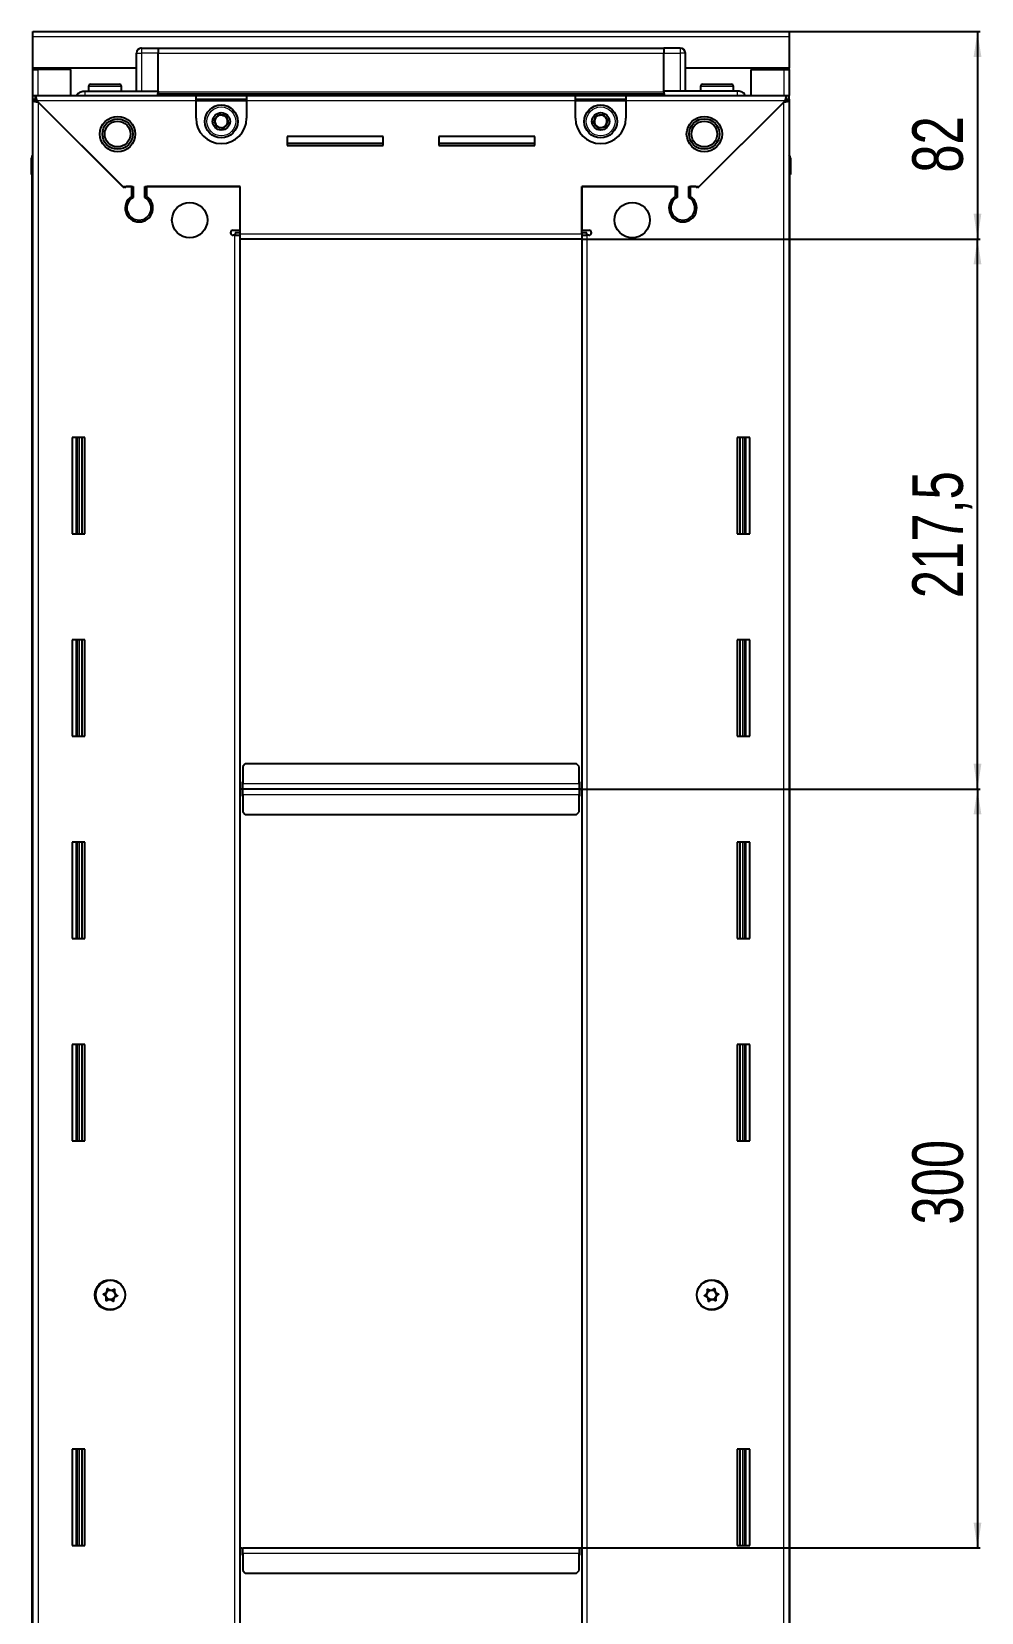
# Model space of a CAD drawing. Header units: millimetres. Extents: x 1773 to 3301, y 274 to 1991.
# Drawn here: x 2925 to 3301, y 1154 to 1779 of the extents above; entities that cross this region are included whole.
import ezdxf

# ---------------------------------------------------------------- set-up
doc = ezdxf.new("R2010")
doc.units = ezdxf.units.MM
doc.layers.add('FORMAT', color=7, linetype='Continuous')
doc.styles.add('SLDTEXTSTYLE0', font='TXT', dxfattribs={"width": 0.75})
doc.dimstyles.new('SLDDIMSTYLE0', dxfattribs={"dimtxt": 20, "dimasz": 10, "dimexe": 0, "dimexo": 0.0625, "dimgap": 5, "dimtad": 2, "dimdec": 1, "dimrnd": 1e-09, "dimzin": 12, "dimdsep": 46, "dimtxsty": 'SLDTEXTSTYLE0', "dimsah": 1, "dimcen": 0.09, "dimadec": 0, "dimazin": 3, "dimtfac": 1, "dimtofl": 0, "dimtmove": 0, "dimatfit": 3, "dimfxl": 0, "dimfrac": 2, "dimtolj": 1, "dimtzin": 12, "dimarcsym": 0})

# ---------------------------------------------------------------- blocks, each defined once
blk = doc.blocks.new('_D_6')
at = {"layer": 'FORMAT'}
for p, q in [((3224.93, 1778.98), (3300.42, 1778.98)), ((3299.42, 1778.98), (3299.42, 1696.98)), ((3142.93, 1696.98), (3300.42, 1696.98))]:
    blk.add_line(p, q, dxfattribs=at)
for points in [[(3299.42, 1778.98), (3297.88, 1768.98), (3300.96, 1768.98)], [(3299.42, 1696.98), (3300.96, 1706.98), (3297.88, 1706.98)]]:
    blk.add_solid(points, dxfattribs=at)
at = {"layer": 'FORMAT', "insert": (3273.64, 1723.2), "char_height": 20, "attachment_point": 1, "rotation": 90, "style": 'SLDTEXTSTYLE0'}
blk.add_mtext('82', dxfattribs=at)
blk = doc.blocks.new('_D_7')
at = {"layer": 'FORMAT'}
for p, q in [((3142.93, 1696.98), (3300.42, 1696.98)), ((3299.42, 1479.48), (3299.42, 1696.98)), ((3141.93, 1479.48), (3300.42, 1479.48))]:
    blk.add_line(p, q, dxfattribs=at)
for points in [[(3299.42, 1696.98), (3297.88, 1686.98), (3300.96, 1686.98)], [(3299.42, 1479.48), (3300.96, 1489.48), (3297.88, 1489.48)]]:
    blk.add_solid(points, dxfattribs=at)
at = {"layer": 'FORMAT', "insert": (3273.64, 1554.98), "char_height": 20, "attachment_point": 1, "rotation": 90, "style": 'SLDTEXTSTYLE0'}
blk.add_mtext('217,5', dxfattribs=at)
blk = doc.blocks.new('_D_8')
at = {"layer": 'FORMAT'}
for p, q in [((3141.93, 1479.48), (3300.42, 1479.48)), ((3299.42, 1479.48), (3299.42, 1179.48)), ((3141.93, 1179.48), (3300.42, 1179.48))]:
    blk.add_line(p, q, dxfattribs=at)
for points in [[(3299.42, 1479.48), (3297.88, 1469.48), (3300.96, 1469.48)], [(3299.42, 1179.48), (3300.96, 1189.48), (3297.88, 1189.48)]]:
    blk.add_solid(points, dxfattribs=at)
at = {"layer": 'FORMAT', "insert": (3273.64, 1307.31), "char_height": 20, "attachment_point": 1, "rotation": 90, "style": 'SLDTEXTSTYLE0'}
blk.add_mtext('300', dxfattribs=at)

msp = doc.modelspace()

# ---------------------------------------------------------------- linework, layer by layer
at = {"color": 7, "linetype": 'Continuous', "lineweight": 25}
for p, q in [((2925.92, 1778.98), (3224.92, 1778.98)), ((2925.92, 1776.88), (2925.92, 1778.98)), ((2925.92, 1764.48), (2925.92, 1776.88)), ((3224.92, 1778.98), (3224.92, 1776.88)), ((3224.92, 1776.88), (3224.92, 1764.48)), ((2966.92, 1755.48), (2966.92, 1770.48)), ((2967.6, 1771.98), (2967.6, 1771.98)), ((2968.92, 1772.48), (2975.42, 1772.48)), ((2968.92, 1772.48), (2975.42, 1772.48)), ((2975.42, 1772.48), (2975.42, 1772.48)), ((2975.42, 1772.48), (2975.42, 1772.48)), ((2975.42, 1772.48), (2975.42, 1770.48)), ((3175.42, 1772.33), (2975.42, 1772.33)), ((2975.42, 1755.48), (2975.42, 1770.48)), ((3175.42, 1772.48), (3175.42, 1772.48)), ((3181.92, 1772.48), (3175.42, 1772.48)), ((3181.92, 1772.48), (3175.42, 1772.48)), ((3175.42, 1772.48), (3175.42, 1770.48)), ((3175.42, 1755.48), (3175.42, 1770.48)), ((3183.92, 1770.48), (3183.92, 1770.48)), ((3183.92, 1755.48), (3183.92, 1770.48)), ((2966.92, 1764.48), (2925.92, 1764.48)), ((2925.92, 1763.98), (2925.92, 1764.48)), ((2925.92, 1753.73), (2925.92, 1763.98)), ((2925.92, 1763.98), (2928.02, 1763.98)), ((2927.42, 1763.98), (2927.42, 1764.48)), ((2940.92, 1763.98), (2928.02, 1763.98)), ((2940.92, 1753.73), (2940.92, 1763.98)), ((3224.92, 1764.48), (3183.92, 1764.48)), ((3209.92, 1753.73), (3209.92, 1763.98)), ((3209.92, 1763.98), (3222.82, 1763.98)), ((3222.82, 1763.98), (3224.92, 1763.98)), ((3223.42, 1763.98), (3223.42, 1764.48)), ((3224.92, 1763.98), (3224.92, 1764.48)), ((3224.92, 1763.98), (3224.92, 1753.73)), ((2947.92, 1757.38), (2947.92, 1755.48)), ((2948.72, 1758.18), (2960.12, 1758.18)), ((2960.92, 1755.48), (2960.92, 1757.38)), ((3189.92, 1757.38), (3189.92, 1755.48)), ((3190.72, 1758.18), (3202.12, 1758.18)), ((3202.92, 1755.48), (3202.92, 1757.38)), ((2925.92, 1752.23), (2925.92, 1753.73)), ((2925.92, 1753.73), (2926.92, 1753.73)), ((2925.92, 1751.73), (2925.92, 1752.23)), ((2925.92, 1752.23), (2926.92, 1752.23)), ((2925.92, 807.23), (2925.92, 1751.73)), ((2927.42, 1751.73), (2925.92, 1751.73)), ((2926.92, 1753.73), (2990.42, 1753.73)), ((2926.92, 1752.23), (2926.92, 1753.73)), ((2927.52, 1751.63), (2961.42, 1717.73)), ((2962.12, 1717.03), (2928.02, 1751.13)), ((2946.42, 1755.48), (2975.42, 1755.48)), ((2975.35, 1753.73), (2975.42, 1755.45)), ((2975.42, 1755.48), (2975.42, 1754.98)), ((2975.42, 1754.33), (3175.42, 1754.33)), ((2990.42, 1751.63), (2990.42, 1753.73)), ((2990.42, 1753.73), (3010.42, 1753.73)), ((2990.42, 1752.23), (3010.42, 1752.23)), ((2990.42, 1744.73), (2990.42, 1751.63)), ((3010.42, 1753.73), (3140.42, 1753.73)), ((3010.42, 1753.73), (3010.42, 1751.63)), ((3010.42, 1751.63), (3010.42, 1744.73)), ((3140.42, 1751.63), (3140.42, 1753.73)), ((3140.42, 1753.73), (3160.42, 1753.73)), ((3140.42, 1752.23), (3160.42, 1752.23)), ((3140.42, 1744.73), (3140.42, 1751.63)), ((3160.42, 1753.73), (3223.92, 1753.73)), ((3160.42, 1753.73), (3160.42, 1751.63)), ((3160.42, 1751.63), (3160.42, 1744.73)), ((3175.42, 1755.48), (3175.42, 1754.98)), ((3204.42, 1755.48), (3175.42, 1755.48)), ((3175.42, 1755.45), (3175.5, 1753.73)), ((3222.82, 1751.13), (3188.72, 1717.03)), ((3189.42, 1717.73), (3223.32, 1751.63)), ((3223.42, 1751.73), (3224.92, 1751.73)), ((3223.92, 1752.23), (3223.92, 1753.73)), ((3223.92, 1753.73), (3224.92, 1753.73)), ((3223.92, 1752.23), (3224.92, 1752.23)), ((3224.92, 1752.23), (3224.92, 1753.73)), ((3224.92, 1752.23), (3224.92, 1751.73)), ((3224.92, 1751.73), (3224.92, 807.23)), ((3064.42, 1737.48), (3026.42, 1737.48)), ((3026.42, 1737.48), (3026.42, 1733.98)), ((3064.42, 1734.73), (3026.42, 1734.73)), ((3026.42, 1733.98), (3064.42, 1733.98)), ((3064.42, 1733.98), (3064.42, 1737.48)), ((3124.42, 1737.48), (3086.42, 1737.48)), ((3086.42, 1737.48), (3086.42, 1733.98)), ((3124.42, 1734.73), (3086.42, 1734.73)), ((3086.42, 1733.98), (3124.42, 1733.98)), ((3124.42, 1733.98), (3124.42, 1737.48)), ((2925.42, 1728.98), (2925.42, 1722.48)), ((2925.42, 1722.48), (2925.42, 1728.98)), ((3224.92, 1730.3), (3224.92, 1730.3)), ((3225.42, 1728.98), (3225.42, 1722.48)), ((3225.42, 1722.48), (3225.42, 1728.98)), ((2925.42, 1722.48), (2925.42, 1722.48)), ((2925.92, 1722.48), (2925.42, 1722.48)), ((2925.57, 1722.48), (2925.57, 836.48)), ((3224.92, 1722.48), (3225.42, 1722.48)), ((3225.27, 836.48), (3225.27, 1722.48)), ((3225.42, 1722.48), (3225.42, 1722.48)), ((3225.42, 1722.48), (3225.42, 1722.48)), ((2961.42, 1717.73), (2965.62, 1717.73)), ((2962.82, 1717.73), (2962.12, 1717.03)), ((2964.92, 1717.73), (2962.82, 1717.73)), ((2964.92, 1717.73), (2964.92, 1713.84)), ((2965.62, 1717.73), (2965.62, 1713.44)), ((2970.22, 1717.73), (3007.92, 1717.73)), ((2970.22, 1713.44), (2970.22, 1717.73)), ((2970.92, 1713.84), (2970.92, 1717.73)), ((3007.92, 1717.73), (2970.92, 1717.73)), ((3007.92, 1700.48), (3007.92, 1717.73)), ((3007.92, 1699.08), (3007.92, 1717.73)), ((3142.92, 1717.73), (3142.92, 1700.48)), ((3179.92, 1717.73), (3142.92, 1717.73)), ((3142.92, 1717.73), (3180.62, 1717.73)), ((3142.92, 1699.08), (3142.92, 1717.73)), ((3179.92, 1717.73), (3179.92, 1713.84)), ((3180.62, 1717.73), (3180.62, 1713.44)), ((3185.22, 1717.73), (3189.42, 1717.73)), ((3185.22, 1713.44), (3185.22, 1717.73)), ((3188.02, 1717.73), (3185.92, 1717.73)), ((3185.92, 1713.84), (3185.92, 1717.73)), ((3188.72, 1717.03), (3188.02, 1717.73)), ((2965.92, 1704.87), (2965.92, 1704.11)), ((3005.07, 1700.48), (3007.92, 1700.48)), ((3142.92, 1700.48), (3145.77, 1700.48)), ((3184.92, 1704.87), (3184.92, 1704.11)), ((3005.82, 1698.48), (3005.07, 1698.48)), ((3005.82, 1698.48), (3007.92, 1698.48)), ((3007.92, 1699.48), (3005.92, 1699.48)), ((3005.92, 1699.48), (3005.92, 1698.48)), ((3007.92, 1696.98), (3007.92, 1699.08)), ((3007.92, 861.98), (3007.92, 1696.98)), ((3142.92, 1696.98), (3007.92, 1696.98)), ((3144.92, 1699.48), (3142.92, 1699.48)), ((3142.92, 1699.08), (3142.92, 1696.98)), ((3142.92, 1698.48), (3145.02, 1698.48)), ((3142.92, 1696.98), (3142.92, 861.98)), ((3144.92, 1698.48), (3144.92, 1699.48)), ((3145.77, 1698.48), (3145.02, 1698.48)), ((2946.42, 1618.48), (2941.42, 1618.48)), ((2941.42, 1618.48), (2941.42, 1580.48)), ((2943.57, 1580.48), (2943.57, 1618.48)), ((2945.36, 1580.48), (2945.36, 1618.48)), ((2945.4, 1580.48), (2945.4, 1618.48)), ((2946.42, 1580.48), (2946.42, 1618.48)), ((3204.42, 1618.48), (3204.42, 1580.48)), ((3209.42, 1618.48), (3204.42, 1618.48)), ((3205.44, 1618.48), (3205.44, 1580.48)), ((3205.48, 1618.48), (3205.48, 1580.48)), ((3207.27, 1618.48), (3207.27, 1580.48)), ((3209.42, 1580.48), (3209.42, 1618.48)), ((2941.42, 1580.48), (2946.42, 1580.48)), ((3204.42, 1580.48), (3209.42, 1580.48)), ((2946.42, 1538.48), (2941.42, 1538.48)), ((2941.42, 1538.48), (2941.42, 1500.48)), ((2943.57, 1500.48), (2943.57, 1538.48)), ((2945.36, 1500.48), (2945.36, 1538.48)), ((2945.4, 1500.48), (2945.4, 1538.48)), ((2946.42, 1500.48), (2946.42, 1538.48)), ((3204.42, 1538.48), (3204.42, 1500.48)), ((3209.42, 1538.48), (3204.42, 1538.48)), ((3205.44, 1538.48), (3205.44, 1500.48)), ((3205.48, 1538.48), (3205.48, 1500.48)), ((3207.27, 1538.48), (3207.27, 1500.48)), ((3209.42, 1500.48), (3209.42, 1538.48)), ((2941.42, 1500.48), (2946.42, 1500.48)), ((3204.42, 1500.48), (3209.42, 1500.48)), ((3009.92, 1489.48), (3008.92, 1488.48)), ((3008.92, 1488.48), (3008.92, 1481.58)), ((3140.92, 1489.48), (3009.92, 1489.48)), ((3141.92, 1488.48), (3140.92, 1489.48)), ((3141.92, 1481.58), (3141.92, 1488.48)), ((3008.92, 1482.33), (3008.67, 1482.33)), ((3008.67, 1482.33), (3008.67, 1479.48)), ((3008.92, 1479.48), (3008.92, 1481.58)), ((3142.17, 1482.33), (3141.92, 1482.33)), ((3141.92, 1481.58), (3141.92, 1479.48)), ((3142.17, 1479.48), (3142.17, 1482.33)), ((3008.67, 1479.48), (3007.92, 1479.48)), ((3008.67, 1479.48), (3008.67, 1476.63)), ((3008.67, 1476.63), (3008.92, 1476.63)), ((3008.92, 1477.38), (3008.92, 1479.48)), ((3141.92, 1479.48), (3008.92, 1479.48)), ((3008.92, 1477.38), (3008.92, 1470.48)), ((3141.92, 1479.48), (3141.92, 1477.38)), ((3141.92, 1470.48), (3141.92, 1477.38)), ((3141.92, 1476.63), (3142.17, 1476.63)), ((3142.17, 1476.63), (3142.17, 1479.48)), ((3142.92, 1479.48), (3142.17, 1479.48)), ((3008.92, 1470.48), (3009.92, 1469.48)), ((3009.92, 1469.48), (3140.92, 1469.48)), ((3140.92, 1469.48), (3141.92, 1470.48)), ((2946.42, 1458.48), (2941.42, 1458.48)), ((2941.42, 1458.48), (2941.42, 1420.48)), ((2943.57, 1420.48), (2943.57, 1458.48)), ((2945.36, 1420.48), (2945.36, 1458.48)), ((2945.4, 1420.48), (2945.4, 1458.48)), ((2946.42, 1420.48), (2946.42, 1458.48)), ((3204.42, 1458.48), (3204.42, 1420.48)), ((3209.42, 1458.48), (3204.42, 1458.48)), ((3205.44, 1458.48), (3205.44, 1420.48)), ((3205.48, 1458.48), (3205.48, 1420.48)), ((3207.27, 1458.48), (3207.27, 1420.48)), ((3209.42, 1420.48), (3209.42, 1458.48)), ((2941.42, 1420.48), (2946.42, 1420.48)), ((3204.42, 1420.48), (3209.42, 1420.48)), ((2946.42, 1378.48), (2941.42, 1378.48)), ((2941.42, 1378.48), (2941.42, 1340.48)), ((2943.57, 1340.48), (2943.57, 1378.48)), ((2945.36, 1340.48), (2945.36, 1378.48)), ((2945.4, 1340.48), (2945.4, 1378.48)), ((2946.42, 1340.48), (2946.42, 1378.48)), ((3204.42, 1378.48), (3204.42, 1340.48)), ((3209.42, 1378.48), (3204.42, 1378.48)), ((3205.44, 1378.48), (3205.44, 1340.48)), ((3205.48, 1378.48), (3205.48, 1340.48)), ((3207.27, 1378.48), (3207.27, 1340.48)), ((3209.42, 1340.48), (3209.42, 1378.48)), ((2941.42, 1340.48), (2946.42, 1340.48)), ((3204.42, 1340.48), (3209.42, 1340.48)), ((2946.42, 1218.48), (2941.42, 1218.48)), ((2941.42, 1218.48), (2941.42, 1180.48)), ((2943.57, 1180.48), (2943.57, 1218.48)), ((2945.36, 1180.48), (2945.36, 1218.48)), ((2945.4, 1180.48), (2945.4, 1218.48)), ((2946.42, 1180.48), (2946.42, 1218.48)), ((3204.42, 1218.48), (3204.42, 1180.48)), ((3209.42, 1218.48), (3204.42, 1218.48)), ((3205.44, 1218.48), (3205.44, 1180.48)), ((3205.48, 1218.48), (3205.48, 1180.48)), ((3207.27, 1218.48), (3207.27, 1180.48)), ((3209.42, 1180.48), (3209.42, 1218.48)), ((2941.42, 1180.48), (2946.42, 1180.48)), ((3007.92, 1179.48), (3008.67, 1179.48)), ((3008.67, 1179.48), (3008.67, 1176.63)), ((3008.67, 1176.63), (3008.92, 1176.63)), ((3008.92, 1177.38), (3008.92, 1179.48)), ((3008.92, 1179.48), (3141.92, 1179.48)), ((3008.92, 1177.38), (3008.92, 1170.48)), ((3141.92, 1179.48), (3141.92, 1177.38)), ((3141.92, 1170.48), (3141.92, 1177.38)), ((3141.92, 1176.63), (3142.17, 1176.63)), ((3142.17, 1176.63), (3142.17, 1179.48)), ((3142.17, 1179.48), (3142.92, 1179.48)), ((3204.42, 1180.48), (3209.42, 1180.48)), ((3008.92, 1170.48), (3009.92, 1169.48)), ((3009.92, 1169.48), (3140.92, 1169.48)), ((3140.92, 1169.48), (3141.92, 1170.48))]:
    msp.add_line(p, q, dxfattribs=at)
at = {"color": 8, "linetype": 'Continuous', "lineweight": 18}
for p, q in [((3224.92, 1776.88), (2925.92, 1776.88)), ((2966.92, 1770.48), (2968.92, 1770.48)), ((2968.92, 1772.48), (2968.92, 1770.48)), ((2968.92, 1770.48), (2968.92, 1755.48)), ((2975.42, 1770.48), (2968.92, 1770.48)), ((3175.42, 1770.33), (2975.42, 1770.33)), ((3175.42, 1770.48), (3181.92, 1770.48)), ((3181.92, 1772.48), (3181.92, 1770.48)), ((3183.92, 1770.48), (3181.92, 1770.48)), ((3181.92, 1770.48), (3181.92, 1755.48)), ((2928.02, 1763.98), (2928.02, 1764.48)), ((2928.02, 1753.73), (2928.02, 1763.98)), ((3222.82, 1764.48), (3222.82, 1763.98)), ((3222.82, 1763.98), (3222.82, 1753.73)), ((2947.92, 1757.38), (2960.92, 1757.38)), ((3189.92, 1757.38), (3202.92, 1757.38)), ((2990.42, 1751.63), (2927.52, 1751.63)), ((2928.02, 1751.13), (2928.02, 807.83)), ((3175.42, 1754.98), (2975.42, 1754.98)), ((3175.42, 1753.74), (2975.42, 1753.74)), ((2990.42, 1751.63), (3010.42, 1751.63)), ((3140.42, 1751.63), (3010.42, 1751.63)), ((3140.42, 1751.63), (3160.42, 1751.63)), ((3223.32, 1751.63), (3160.42, 1751.63)), ((3222.82, 807.83), (3222.82, 1751.13)), ((2925.92, 1728.98), (2925.42, 1728.98)), ((3224.92, 1728.98), (3225.42, 1728.98)), ((3005.82, 860.48), (3005.82, 1698.48)), ((3007.92, 1699.08), (3142.92, 1699.08)), ((3145.02, 1698.48), (3145.02, 860.48)), ((2942.92, 1618.48), (2942.92, 1580.48)), ((2944.16, 1618.48), (2944.16, 1580.48)), ((3206.69, 1580.48), (3206.69, 1618.48)), ((3207.92, 1580.48), (3207.92, 1618.48)), ((2942.92, 1538.48), (2942.92, 1500.48)), ((2944.16, 1538.48), (2944.16, 1500.48)), ((3206.69, 1500.48), (3206.69, 1538.48)), ((3207.92, 1500.48), (3207.92, 1538.48)), ((3141.92, 1481.58), (3008.92, 1481.58)), ((3008.92, 1477.38), (3141.92, 1477.38)), ((2942.92, 1458.48), (2942.92, 1420.48)), ((2944.16, 1458.48), (2944.16, 1420.48)), ((3206.69, 1420.48), (3206.69, 1458.48)), ((3207.92, 1420.48), (3207.92, 1458.48)), ((2942.92, 1378.48), (2942.92, 1340.48)), ((2944.16, 1378.48), (2944.16, 1340.48)), ((3206.69, 1340.48), (3206.69, 1378.48)), ((3207.92, 1340.48), (3207.92, 1378.48)), ((2942.92, 1218.48), (2942.92, 1180.48)), ((2944.16, 1218.48), (2944.16, 1180.48)), ((3206.69, 1180.48), (3206.69, 1218.48)), ((3207.92, 1180.48), (3207.92, 1218.48)), ((3008.92, 1177.38), (3141.92, 1177.38))]:
    msp.add_line(p, q, dxfattribs=at)
at = {"color": 7, "linetype": 'Continuous', "lineweight": 25}
for centre, radius in [((2959.42, 1738.48), 7), ((2959.42, 1738.48), 6.02), ((3000.42, 1743.48), 6.5), ((3000.42, 1743.48), 3.46), ((3150.42, 1743.48), 6.5), ((3150.42, 1743.48), 3.46), ((3191.42, 1738.48), 7), ((3191.42, 1738.48), 6.03), ((2959.42, 1738.48), 5.1), ((3191.42, 1738.48), 5.1), ((2987.92, 1704.48), 7), ((3162.92, 1704.48), 7), ((2956.42, 1279.48), 6), ((2956.57, 1279.48), 5.79), ((2956.57, 1279.48), 1.85), ((3194.42, 1279.48), 6), ((3194.27, 1279.48), 5.79), ((3194.27, 1279.48), 1.85)]:
    msp.add_circle(centre, radius, dxfattribs=at)
at = {"color": 8, "linetype": 'Continuous', "lineweight": 18}
for centre in [(3000.42, 1743.48), (3150.42, 1743.48)]:
    msp.add_circle(centre, 5.7, dxfattribs=at)
at = {"color": 7, "linetype": 'Continuous', "lineweight": 25}
for centre, radius, start, end in [((2968.92, 1770.48), 2, 90, 180), ((2968.92, 1770.48), 2, 90, 131.40962), ((3181.92, 1770.48), 2, 0, 90), ((2948.72, 1757.38), 0.8, 90, 180), ((2960.12, 1757.38), 0.8, 0, 90), ((3190.72, 1757.38), 0.8, 90, 180), ((3202.12, 1757.38), 0.8, 0, 90), ((2966.72, 1755.68), 0.2, 270, 0), ((3184.12, 1755.68), 0.2, 180, 270), ((3000.42, 1744.73), 10, 180, 270), ((3000.42, 1743.48), 2.5, 134.01559, 194.01559), ((3000.42, 1743.48), 2.5, 74.01559, 134.01559), ((3000.42, 1744.73), 10, 270, 0), ((3000.42, 1743.48), 2.5, 14.01559, 74.01559), ((3000.42, 1743.48), 2.5, 314.01559, 14.01559), ((3150.42, 1744.73), 10, 180, 270), ((3150.42, 1743.48), 2.5, 160.11158, 220.11158), ((3150.42, 1743.48), 2.5, 100.11158, 160.11158), ((3150.42, 1743.48), 2.5, 40.11158, 100.11158), ((3150.42, 1744.73), 10, 270, 0), ((3150.42, 1743.48), 2.5, 340.11158, 40.11158), ((3000.42, 1743.48), 2.5, 194.01559, 254.01559), ((3000.42, 1743.48), 2.5, 254.01559, 314.01559), ((3150.42, 1743.48), 2.5, 220.11158, 280.11158), ((3150.42, 1743.48), 2.5, 280.11158, 340.11158), ((2927.42, 1728.98), 2, 138.59038, 180), ((3223.42, 1728.98), 2, 0, 41.39416), ((2967.92, 1709.23), 5.5, 123.05573, 56.94427), ((2967.92, 1709.23), 4.8, 118.63099, 61.36901), ((3182.92, 1709.23), 5.5, 123.05573, 56.94427), ((3182.92, 1709.23), 4.8, 118.63099, 61.36901), ((3005.07, 1699.48), 1, 90, 270), ((3145.77, 1699.48), 1, 270, 90)]:
    msp.add_arc(centre, radius, start, end, dxfattribs=at)
for points, knots in [([(2925.92, 1751.73), (2925.95, 1751.68), (2926, 1751.59), (2926.39, 1751.46), (2926.95, 1751.33), (2927.53, 1751.22), (2927.9, 1751.15), (2928.02, 1751.13)], [0, 0, 0, 0, 0.230255, 0.448522, 0.666786, 0.88505, 1, 1, 1, 1]), ([(2927.52, 1751.63), (2927.48, 1751.88), (2927.39, 1752.38), (2927.25, 1753.02), (2927.12, 1753.48), (2927.01, 1753.7), (2926.94, 1753.72), (2926.92, 1753.73)], [0, 0, 0, 0, 0.230255, 0.448522, 0.666786, 0.88505, 1, 1, 1, 1]), ([(2943.21, 1753.73), (2943.33, 1753.93), (2943.71, 1754.58), (2944.87, 1755.29), (2945.9, 1755.42), (2946.42, 1755.48)], [0, 0, 0, 0, 0.1822499, 0.5911249, 1, 1, 1, 1]), ([(2975.42, 1755.48), (2975.42, 1755.44), (2975.42, 1755.37), (2975.42, 1754.75), (2975.42, 1754.19), (2975.42, 1753.82), (2975.42, 1753.81)], [0, 0, 0, 0, 0.330266, 0.660532, 0.990799, 1, 1, 1, 1]), ([(3175.42, 1755.48), (3175.42, 1755.44), (3175.42, 1755.37), (3175.42, 1754.75), (3175.42, 1754.17), (3175.42, 1753.77), (3175.42, 1753.73)], [0, 0, 0, 0, 0.3229095, 0.6458191, 0.9687286, 1, 1, 1, 1]), ([(3207.64, 1753.73), (3207.52, 1753.93), (3207.13, 1754.58), (3205.98, 1755.29), (3204.94, 1755.42), (3204.42, 1755.48)], [0, 0, 0, 0, 0.18225, 0.591125, 1, 1, 1, 1]), ([(3222.82, 1751.13), (3223.08, 1751.18), (3223.57, 1751.27), (3224.21, 1751.4), (3224.68, 1751.53), (3224.9, 1751.64), (3224.92, 1751.71), (3224.92, 1751.73)], [0, 0, 0, 0, 0.230255, 0.448522, 0.666786, 0.88505, 1, 1, 1, 1]), ([(3223.92, 1753.73), (3223.88, 1753.7), (3223.79, 1753.65), (3223.65, 1753.26), (3223.52, 1752.7), (3223.41, 1752.12), (3223.34, 1751.76), (3223.32, 1751.63)], [0, 0, 0, 0, 0.230255, 0.448522, 0.666786, 0.88505, 1, 1, 1, 1]), ([(2997.65, 1744.28), (2998.02, 1744.63), (2998.71, 1745.3), (2999.4, 1745.97), (2999.72, 1746.28)], [0, 0, 0, 0, 0.5346859, 1, 1, 1, 1]), ([(2998.35, 1741.47), (2998.26, 1741.81), (2998.06, 1742.61), (2997.82, 1743.57), (2997.68, 1744.15), (2997.65, 1744.28)], [0, 0, 0, 0, 0.362901, 0.866875, 1, 1, 1, 1]), ([(2999.72, 1746.28), (3000.22, 1746.14), (3001.15, 1745.87), (3002.07, 1745.61), (3002.5, 1745.49)], [0, 0, 0, 0, 0.534686, 1, 1, 1, 1]), ([(3002.5, 1745.49), (3002.53, 1745.37), (3002.67, 1744.78), (3002.91, 1743.82), (3003.11, 1743.02), (3003.2, 1742.69)], [0, 0, 0, 0, 0.133125, 0.637099, 1, 1, 1, 1]), ([(3147.58, 1742.97), (3147.62, 1743.09), (3147.83, 1743.65), (3148.16, 1744.59), (3148.44, 1745.36), (3148.56, 1745.69)], [0, 0, 0, 0, 0.1331247, 0.6370994, 1, 1, 1, 1]), ([(3148.56, 1745.69), (3149.07, 1745.78), (3150.02, 1745.95), (3150.96, 1746.12), (3151.4, 1746.2)], [0, 0, 0, 0, 0.534686, 1, 1, 1, 1]), ([(3151.4, 1746.2), (3151.74, 1745.8), (3152.36, 1745.06), (3152.98, 1744.33), (3153.26, 1743.99)], [0, 0, 0, 0, 0.534686, 1, 1, 1, 1]), ([(3153.26, 1743.99), (3153.15, 1743.66), (3152.87, 1742.89), (3152.53, 1741.95), (3152.32, 1741.39), (3152.28, 1741.27)], [0, 0, 0, 0, 0.362901, 0.866875, 1, 1, 1, 1]), ([(3001.12, 1740.68), (3000.63, 1740.82), (2999.7, 1741.09), (2998.78, 1741.35), (2998.35, 1741.47)], [0, 0, 0, 0, 0.534686, 1, 1, 1, 1]), ([(3003.2, 1742.69), (3002.83, 1742.33), (3002.13, 1741.66), (3001.44, 1740.99), (3001.12, 1740.68)], [0, 0, 0, 0, 0.534686, 1, 1, 1, 1]), ([(3149.44, 1740.77), (3149.11, 1741.16), (3148.49, 1741.9), (3147.87, 1742.63), (3147.58, 1742.97)], [0, 0, 0, 0, 0.534686, 1, 1, 1, 1]), ([(3152.28, 1741.27), (3151.77, 1741.18), (3150.82, 1741.01), (3149.88, 1740.84), (3149.44, 1740.77)], [0, 0, 0, 0, 0.534686, 1, 1, 1, 1]), ([(2958.21, 1281.75), (2958.2, 1281.76), (2958.17, 1281.77), (2958.11, 1281.77), (2957.98, 1281.73), (2957.63, 1281.55), (2957.15, 1281.31), (2956.51, 1281.35), (2956.08, 1281.62), (2955.77, 1281.87), (2955.57, 1282), (2955.49, 1282.04), (2955.44, 1282.04), (2955.41, 1282.03), (2955.39, 1282.01), (2955.36, 1281.95), (2955.31, 1281.68), (2955.31, 1281.21), (2955.13, 1280.52), (2954.53, 1280.13), (2954.08, 1279.98), (2953.85, 1279.85), (2953.8, 1279.8), (2953.79, 1279.77), (2953.79, 1279.74), (2953.8, 1279.71), (2953.82, 1279.67), (2953.88, 1279.61), (2954.06, 1279.48), (2954.38, 1279.27), (2954.78, 1278.94), (2955.02, 1278.36), (2954.94, 1277.82), (2954.89, 1277.43), (2954.89, 1277.28), (2954.91, 1277.23), (2954.94, 1277.2), (2954.97, 1277.19), (2955.03, 1277.19), (2955.17, 1277.23), (2955.51, 1277.41), (2956, 1277.65), (2956.63, 1277.61), (2957.07, 1277.34), (2957.37, 1277.09), (2957.57, 1276.96), (2957.66, 1276.92), (2957.7, 1276.92), (2957.73, 1276.93), (2957.75, 1276.95), (2957.79, 1277.01), (2957.83, 1277.28), (2957.84, 1277.75), (2958.01, 1278.44), (2958.61, 1278.83), (2959.06, 1278.98), (2959.3, 1279.11), (2959.34, 1279.16), (2959.36, 1279.19), (2959.36, 1279.22), (2959.35, 1279.25), (2959.32, 1279.29), (2959.26, 1279.35), (2959.08, 1279.48), (2958.76, 1279.69), (2958.36, 1280.02), (2958.13, 1280.61), (2958.2, 1281.14), (2958.26, 1281.53), (2958.25, 1281.68), (2958.23, 1281.73), (2958.22, 1281.75), (2958.21, 1281.75)], [0, 0, 0, 0, 0.002009, 0.00442, 0.009365, 0.025528, 0.067705, 0.095786, 0.124646, 0.150342, 0.160519, 0.163394, 0.165697, 0.167245, 0.168874, 0.17077, 0.178606, 0.211994, 0.249994, 0.287995, 0.321383, 0.329219, 0.331115, 0.332744, 0.334292, 0.336217, 0.338535, 0.341318, 0.349662, 0.375358, 0.404217, 0.432298, 0.474475, 0.490639, 0.496669, 0.49844, 0.5, 0.502009, 0.50442, 0.509365, 0.525528, 0.567705, 0.595786, 0.624646, 0.650342, 0.660519, 0.663394, 0.665697, 0.667245, 0.668874, 0.67077, 0.678606, 0.711994, 0.749994, 0.787995, 0.821383, 0.829219, 0.831115, 0.832744, 0.834292, 0.836217, 0.838535, 0.841318, 0.849662, 0.875358, 0.904217, 0.932298, 0.974475, 0.990639, 0.996669, 0.99844, 1, 1, 1, 1]), ([(3192.64, 1281.75), (3192.63, 1281.74), (3192.61, 1281.72), (3192.59, 1281.67), (3192.59, 1281.52), (3192.64, 1281.14), (3192.72, 1280.61), (3192.48, 1280.02), (3192.08, 1279.69), (3191.75, 1279.48), (3191.56, 1279.34), (3191.5, 1279.26), (3191.49, 1279.22), (3191.49, 1279.19), (3191.5, 1279.16), (3191.55, 1279.11), (3191.78, 1278.98), (3192.23, 1278.83), (3192.83, 1278.44), (3193.01, 1277.75), (3193.01, 1277.28), (3193.06, 1277.01), (3193.09, 1276.95), (3193.11, 1276.93), (3193.14, 1276.92), (3193.18, 1276.92), (3193.22, 1276.93), (3193.29, 1276.97), (3193.48, 1277.1), (3193.78, 1277.34), (3194.21, 1277.61), (3194.85, 1277.65), (3195.33, 1277.41), (3195.68, 1277.23), (3195.82, 1277.19), (3195.88, 1277.19), (3195.91, 1277.21), (3195.94, 1277.24), (3195.95, 1277.29), (3195.96, 1277.44), (3195.9, 1277.82), (3195.83, 1278.36), (3196.06, 1278.94), (3196.46, 1279.27), (3196.79, 1279.48), (3196.98, 1279.63), (3197.04, 1279.7), (3197.06, 1279.74), (3197.06, 1279.77), (3197.04, 1279.8), (3197, 1279.85), (3196.76, 1279.98), (3196.31, 1280.13), (3195.71, 1280.52), (3195.54, 1281.21), (3195.53, 1281.68), (3195.49, 1281.95), (3195.45, 1282.01), (3195.43, 1282.03), (3195.4, 1282.04), (3195.37, 1282.04), (3195.32, 1282.03), (3195.25, 1281.99), (3195.07, 1281.86), (3194.77, 1281.62), (3194.33, 1281.35), (3193.7, 1281.31), (3193.21, 1281.55), (3192.86, 1281.73), (3192.72, 1281.77), (3192.66, 1281.77), (3192.64, 1281.76), (3192.64, 1281.75)], [0, 0, 0, 0, 0.002009, 0.00442, 0.009365, 0.025528, 0.067705, 0.095786, 0.124646, 0.150342, 0.160519, 0.163394, 0.165697, 0.167245, 0.168874, 0.17077, 0.178606, 0.211994, 0.249994, 0.287995, 0.321383, 0.329219, 0.331115, 0.332744, 0.334292, 0.336217, 0.338535, 0.341318, 0.349662, 0.375358, 0.404217, 0.432298, 0.474475, 0.490639, 0.496669, 0.49844, 0.5, 0.502009, 0.50442, 0.509365, 0.525528, 0.567705, 0.595786, 0.624646, 0.650342, 0.660519, 0.663394, 0.665697, 0.667245, 0.668874, 0.67077, 0.678606, 0.711994, 0.749994, 0.787995, 0.821383, 0.829219, 0.831115, 0.832744, 0.834292, 0.836217, 0.838535, 0.841318, 0.849662, 0.875358, 0.904217, 0.932298, 0.974475, 0.990639, 0.996669, 0.99844, 1, 1, 1, 1])]:
    msp.add_open_spline(points, degree=3, knots=knots, dxfattribs=at)
for points in [[(2927.52, 1751.63), (2927.47, 1751.71), (2927.37, 1751.87), (2927.22, 1752.06), (2927.07, 1752.2), (2926.97, 1752.22), (2926.92, 1752.23)], [(2927.42, 1751.73), (2927.43, 1751.68), (2927.45, 1751.58), (2927.59, 1751.43), (2927.79, 1751.28), (2927.94, 1751.18), (2928.02, 1751.13)], [(3222.82, 1751.13), (3222.9, 1751.18), (3223.06, 1751.28), (3223.26, 1751.43), (3223.4, 1751.58), (3223.41, 1751.68), (3223.42, 1751.73)], [(3223.92, 1752.23), (3223.87, 1752.22), (3223.77, 1752.2), (3223.62, 1752.06), (3223.47, 1751.87), (3223.37, 1751.71), (3223.32, 1751.63)]]:
    msp.add_open_spline(points, degree=3, dxfattribs=at)
at = {"color": 8, "linetype": 'Continuous', "lineweight": 18}
for points in [[(2946.42, 1755.48), (2946.42, 1755.43), (2946.42, 1755.36), (2946.42, 1754.93), (2946.42, 1754.47), (2946.42, 1754.06), (2946.42, 1753.79), (2946.42, 1753.73)], [(3204.42, 1755.48), (3204.42, 1755.43), (3204.42, 1755.36), (3204.42, 1754.93), (3204.42, 1754.47), (3204.42, 1754.06), (3204.42, 1753.79), (3204.42, 1753.73)]]:
    msp.add_open_spline(points, degree=3, knots=[0, 0, 0, 0, 0.359753, 0.553414, 0.751185, 0.948956, 1, 1, 1, 1], dxfattribs=at)

# ---------------------------------------------------------------- dimensions: what is measured, and where the dimension line sits
at = {"layer": 'FORMAT'}
for base, p1, p2, picture, middle in [((3299.42, 1696.98), (3224.92, 1778.98), (3142.92, 1696.98), '_D_6', (3299.42, 1737.98)), ((3299.42, 1696.98), (3141.92, 1479.48), (3142.92, 1696.98), '_D_7', (3299.42, 1588.23)), ((3299.42, 1179.48), (3141.92, 1479.48), (3141.92, 1179.48), '_D_8', (3299.42, 1329.48))]:
    dim = msp.add_linear_dim(base=base, p1=p1, p2=p2, angle=90, dimstyle='SLDDIMSTYLE0', dxfattribs=at)
    dim.commit()
    dim.dimension.update_dxf_attribs({"geometry": picture, "text_midpoint": middle, "dimtype": 160})

doc.saveas('drawing.dxf')
